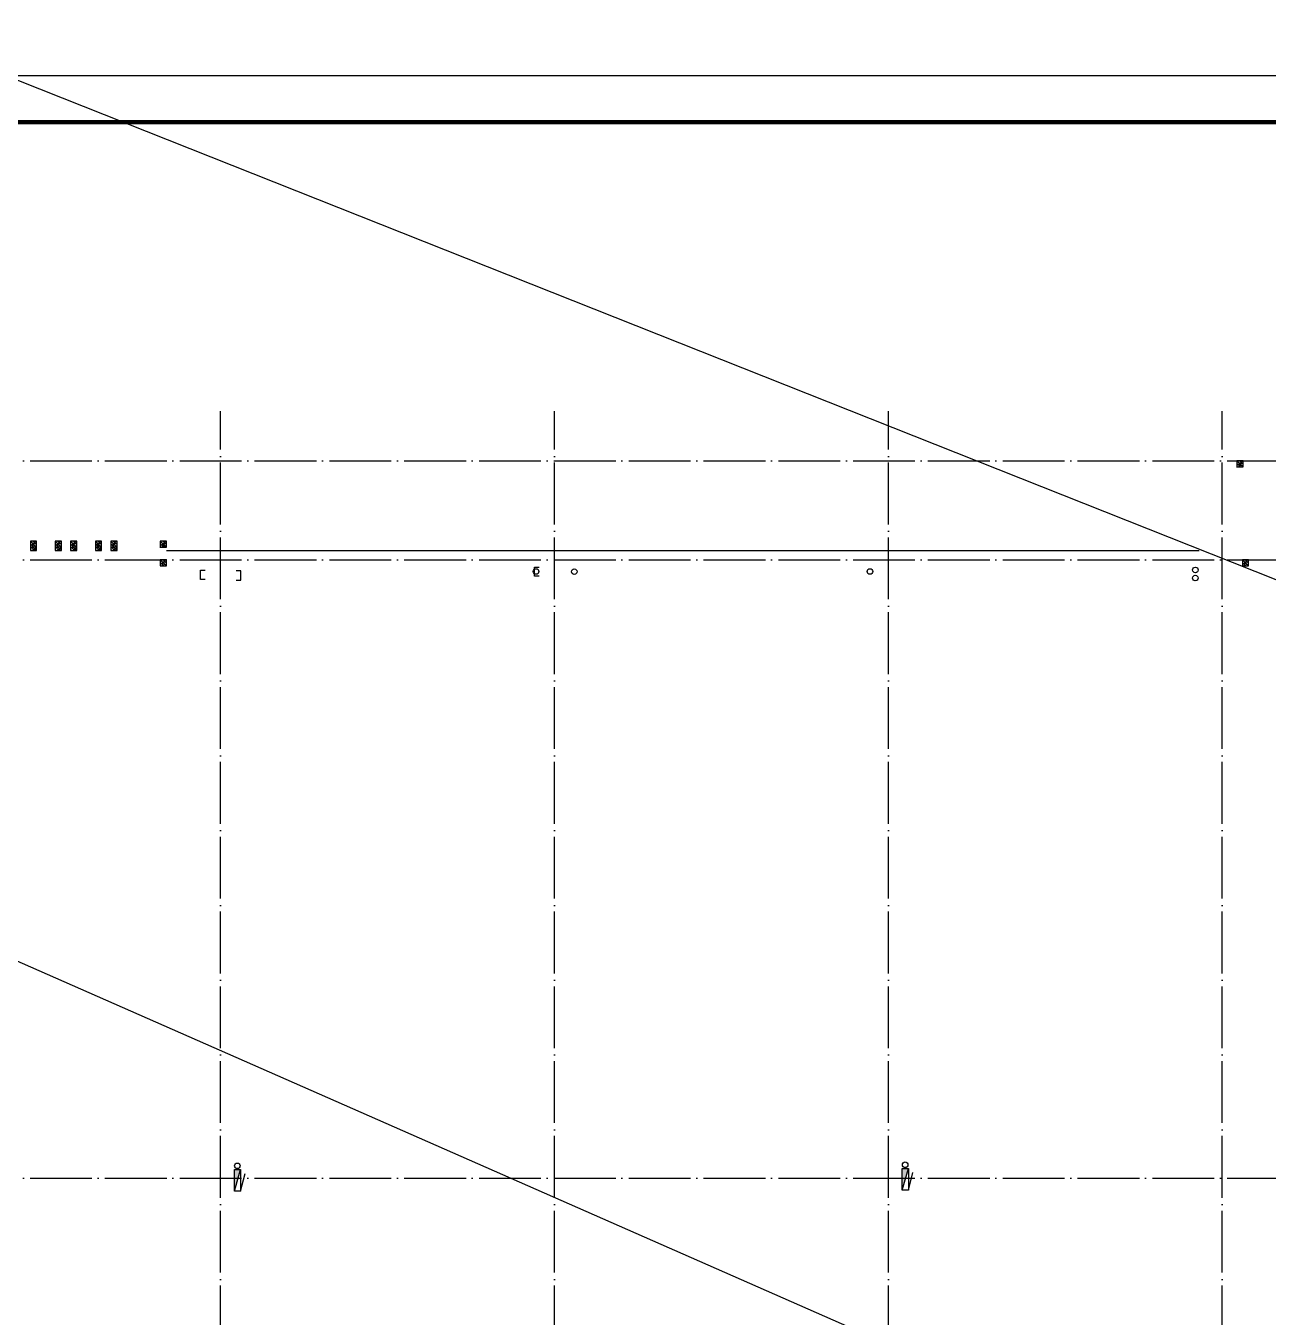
# Model space of a CAD drawing. Extents: x 6843040 to 15500510, y -6507076 to -4940511.
# Drawn here: x 8382962 to 8423146, y -5515002 to -5473236 of the extents above; entities that cross this region are included whole.
import ezdxf

# ---------------------------------------------------------------- set-up
doc = ezdxf.new("R2010")
doc.units = 0
doc.header["$LTSCALE"] = 1000
doc.header["$MEASUREMENT"] = 0
doc.linetypes.add('DOTE', pattern=[2.42, 2, -0.2, 0.02, -0.2])
for name, color, linetype in [('COLUMN', 10, 'Continuous'), ('DOTE', 8, 'DOTE'), ('EQUIP_消火栓', 7, 'Continuous'), ('FLOOR', 9, 'Continuous'), ('plan-1', 40, 'Continuous'), ('PUB_HATCH', 8, 'Continuous'), ('PUB_TITLE', 4, 'Continuous'), ('S_SURFACE', 6, 'Continuous'), ('VPIPE-消防', 1, 'Continuous'), ('VPIPE-雨水', 4, 'Continuous'), ('建筑细线', 5, 'Continuous')]:
    doc.layers.add(name, color=color, linetype=linetype)
doc.layers.add('DIM_MODI', color=6, linetype='Continuous', plot=False)

# ---------------------------------------------------------------- blocks, each defined once
blk = doc.blocks.new('3~4构造柱')
at = {"layer": 'PUB_HATCH'}
h = blk.add_hatch(dxfattribs=at)
h.set_pattern_fill('钢筋混凝土', color=256, scale=25, angle=90, style=0)
h.set_pattern_definition([(134.999998, (-1387900.3, 15392.63), (-44.194175, -44.194172), []), (140, (-1387900.3, 15392.63), (15.68804, 179.315045), [18.75, -206.25]), (85, (-1387900.3, 15392.63), (-188.048035, -34.68783), [15, -165]), (190.4514, (-1387899, 15407.57), (-172.35988, 144.62735), [15.93505, -175.28553]), (136.1842, (-1387950.3, 15392.63), (41.37976, 266.81026), [28.125, -309.375]), (186.6356, (-1387946.85, 15414.86), (-243.52946, 233.66568), [23.90257, -262.92825]), (81.1842, (-1387950.3, 15392.63), (-243.52964, 233.6655), [22.5, -247.5]), (111, (-1387937.8, 15417.63), (100.65473, 149.22676), [18.75, -206.25]), (56, (-1387937.8, 15417.63), (-181.28751, 60.82884), [15, -165]), (161.4514, (-1387929.41, 15430.07), (-80.63262, 210.05566), [15.93505, -175.28553]), (127.499998, (-1387900.3, 15392.63), (-83.223463, 3.039967), [0, -163, 0, -167.5, 0, -165.625]), (97.499998, (-1387900.3, 15392.63), (-98.602926, 65.767388), [0, -95.5, 0, -159.25, 0, -63.125]), (57.499998, (-1387900.3, 15336.88), (5.638722, 133.455609), [0, -62.5, 0, -195, 0, -258.75]), (47.499998, (-1387900.3, 15311.88), (-25.02624, 145.796543), [0, -81.25, 0, -129.5, 0, -183.75])])
edge = h.paths.add_edge_path()
edge.add_line((-1081484, 282874), (-1081684, 282874))
edge.add_line((-1081484, 282874), (-1081484, 283074))
edge.add_line((-1081484, 283074), (-1081684, 283074))
edge.add_line((-1081684, 283074), (-1081684, 282874))
h = blk.add_hatch(dxfattribs=at)
h.set_pattern_fill('钢筋混凝土', color=256, scale=25, angle=90, style=0)
h.set_pattern_definition([(134.999998, (-1426925.307, 12792.64), (-44.194175, -44.194172), []), (140, (-1426925.3, 12792.64), (15.68804, 179.315045), [18.75, -206.25]), (85, (-1426925.3, 12792.64), (-188.048035, -34.68783), [15, -165]), (190.4514, (-1426924, 12807.58), (-172.35988, 144.62735), [15.93505, -175.28553]), (136.1842, (-1426975.3, 12792.64), (41.37976, 266.81026), [28.125, -309.375]), (186.6356, (-1426971.86, 12814.87), (-243.52946, 233.66568), [23.90257, -262.92825]), (81.1842, (-1426975.3, 12792.64), (-243.52964, 233.6655), [22.5, -247.5]), (111, (-1426962.8, 12817.64), (100.65473, 149.22676), [18.75, -206.25]), (56, (-1426962.8, 12817.64), (-181.28751, 60.82884), [15, -165]), (161.4514, (-1426954.42, 12830.07), (-80.63262, 210.05566), [15.93505, -175.28553]), (127.499998, (-1426925.307, 12792.64), (-83.223463, 3.039967), [0, -163, 0, -167.5, 0, -165.625]), (97.499998, (-1426925.31, 12792.64), (-98.602926, 65.767388), [0, -95.5, 0, -159.25, 0, -63.125]), (57.499998, (-1426925.31, 12736.89), (5.638722, 133.455609), [0, -62.5, 0, -195, 0, -258.75]), (47.499998, (-1426925.31, 12711.89), (-25.02624, 145.796543), [0, -81.25, 0, -129.5, 0, -183.75])])
edge = h.paths.add_edge_path()
edge.add_line((-1120509, 280174), (-1120709, 280174))
edge.add_line((-1120509, 280174), (-1120509, 280474))
edge.add_line((-1120509, 280474), (-1120709, 280474))
edge.add_line((-1120709, 280474), (-1120709, 280174))
h = blk.add_hatch(dxfattribs=at)
h.set_pattern_fill('钢筋混凝土', color=256, scale=25, angle=90, style=0)
h.set_pattern_definition([(134.999998, (-1426125.305, 12792.64), (-44.194175, -44.194172), []), (140, (-1426125.3, 12792.64), (15.68804, 179.315045), [18.75, -206.25]), (85, (-1426125.3, 12792.64), (-188.048035, -34.68783), [15, -165]), (190.4514, (-1426124, 12807.58), (-172.35988, 144.62735), [15.93505, -175.28553]), (136.1842, (-1426175.3, 12792.64), (41.37976, 266.81026), [28.125, -309.375]), (186.6356, (-1426171.86, 12814.87), (-243.52946, 233.66568), [23.90257, -262.92825]), (81.1842, (-1426175.3, 12792.64), (-243.52964, 233.6655), [22.5, -247.5]), (111, (-1426162.8, 12817.64), (100.65473, 149.22676), [18.75, -206.25]), (56, (-1426162.8, 12817.64), (-181.28751, 60.82884), [15, -165]), (161.4514, (-1426154.42, 12830.07), (-80.63262, 210.05566), [15.93505, -175.28553]), (127.499998, (-1426125.305, 12792.64), (-83.223463, 3.039967), [0, -163, 0, -167.5, 0, -165.625]), (97.499998, (-1426125.305, 12792.64), (-98.602926, 65.767388), [0, -95.5, 0, -159.25, 0, -63.125]), (57.499998, (-1426125.305, 12736.89), (5.638722, 133.455609), [0, -62.5, 0, -195, 0, -258.75]), (47.499998, (-1426125.3, 12711.89), (-25.02624, 145.796543), [0, -81.25, 0, -129.5, 0, -183.75])])
edge = h.paths.add_edge_path()
edge.add_line((-1119709, 280174), (-1119909, 280174))
edge.add_line((-1119709, 280174), (-1119709, 280474))
edge.add_line((-1119709, 280474), (-1119909, 280474))
edge.add_line((-1119909, 280474), (-1119909, 280174))
h = blk.add_hatch(dxfattribs=at)
h.set_pattern_fill('钢筋混凝土', color=256, scale=25, angle=90, style=0)
h.set_pattern_definition([(134.999998, (-1425625.305, 12792.64), (-44.194175, -44.194172), []), (140, (-1425625.3, 12792.64), (15.68804, 179.315045), [18.75, -206.25]), (85, (-1425625.3, 12792.64), (-188.048035, -34.68783), [15, -165]), (190.4514, (-1425624, 12807.58), (-172.35988, 144.62735), [15.93505, -175.28553]), (136.1842, (-1425675.3, 12792.64), (41.37976, 266.81026), [28.125, -309.375]), (186.6356, (-1425671.86, 12814.87), (-243.52946, 233.66568), [23.90257, -262.92825]), (81.1842, (-1425675.3, 12792.64), (-243.52964, 233.6655), [22.5, -247.5]), (111, (-1425662.8, 12817.64), (100.65473, 149.22676), [18.75, -206.25]), (56, (-1425662.8, 12817.64), (-181.28751, 60.82884), [15, -165]), (161.4514, (-1425654.42, 12830.07), (-80.63262, 210.05566), [15.93505, -175.28553]), (127.499998, (-1425625.305, 12792.64), (-83.223463, 3.039967), [0, -163, 0, -167.5, 0, -165.625]), (97.499998, (-1425625.305, 12792.64), (-98.602926, 65.767388), [0, -95.5, 0, -159.25, 0, -63.125]), (57.499998, (-1425625.305, 12736.89), (5.638722, 133.455609), [0, -62.5, 0, -195, 0, -258.75]), (47.499998, (-1425625.3, 12711.89), (-25.02624, 145.796543), [0, -81.25, 0, -129.5, 0, -183.75])])
edge = h.paths.add_edge_path()
edge.add_line((-1119209, 280174), (-1119409, 280174))
edge.add_line((-1119209, 280174), (-1119209, 280474))
edge.add_line((-1119209, 280474), (-1119409, 280474))
edge.add_line((-1119409, 280474), (-1119409, 280174))
h = blk.add_hatch(dxfattribs=at)
h.set_pattern_fill('钢筋混凝土', color=256, scale=25, angle=90, style=0)
h.set_pattern_definition([(134.999998, (-1424825.305, 12792.64), (-44.194175, -44.194172), []), (140, (-1424825.3, 12792.64), (15.68804, 179.315045), [18.75, -206.25]), (85, (-1424825.3, 12792.64), (-188.048035, -34.68783), [15, -165]), (190.4514, (-1424824, 12807.58), (-172.35988, 144.62735), [15.93505, -175.28553]), (136.1842, (-1424875.3, 12792.64), (41.37976, 266.81026), [28.125, -309.375]), (186.6356, (-1424871.86, 12814.87), (-243.52946, 233.66568), [23.90257, -262.92825]), (81.1842, (-1424875.3, 12792.64), (-243.52964, 233.6655), [22.5, -247.5]), (111, (-1424862.8, 12817.64), (100.65473, 149.22676), [18.75, -206.25]), (56, (-1424862.8, 12817.64), (-181.28751, 60.82884), [15, -165]), (161.4514, (-1424854.42, 12830.07), (-80.63262, 210.05566), [15.93505, -175.28553]), (127.499998, (-1424825.305, 12792.64), (-83.223463, 3.039967), [0, -163, 0, -167.5, 0, -165.625]), (97.499998, (-1424825.305, 12792.64), (-98.602926, 65.767388), [0, -95.5, 0, -159.25, 0, -63.125]), (57.499998, (-1424825.305, 12736.89), (5.638722, 133.455609), [0, -62.5, 0, -195, 0, -258.75]), (47.499998, (-1424825.3, 12711.89), (-25.02624, 145.796543), [0, -81.25, 0, -129.5, 0, -183.75])])
edge = h.paths.add_edge_path()
edge.add_line((-1118409, 280174), (-1118609, 280174))
edge.add_line((-1118409, 280174), (-1118409, 280474))
edge.add_line((-1118409, 280474), (-1118609, 280474))
edge.add_line((-1118609, 280474), (-1118609, 280174))
h = blk.add_hatch(dxfattribs=at)
h.set_pattern_fill('钢筋混凝土', color=256, scale=25, angle=90, style=0)
h.set_pattern_definition([(134.999998, (-1424325.305, 12792.64), (-44.194175, -44.194172), []), (140, (-1424325.3, 12792.64), (15.68804, 179.315045), [18.75, -206.25]), (85, (-1424325.3, 12792.64), (-188.048035, -34.68783), [15, -165]), (190.4514, (-1424324, 12807.58), (-172.35988, 144.62735), [15.93505, -175.28553]), (136.1842, (-1424375.3, 12792.64), (41.37976, 266.81026), [28.125, -309.375]), (186.6356, (-1424371.86, 12814.87), (-243.52946, 233.66568), [23.90257, -262.92825]), (81.1842, (-1424375.3, 12792.64), (-243.52964, 233.6655), [22.5, -247.5]), (111, (-1424362.8, 12817.64), (100.65473, 149.22676), [18.75, -206.25]), (56, (-1424362.8, 12817.64), (-181.28751, 60.82884), [15, -165]), (161.4514, (-1424354.42, 12830.07), (-80.63262, 210.05566), [15.93505, -175.28553]), (127.499998, (-1424325.305, 12792.64), (-83.223463, 3.039967), [0, -163, 0, -167.5, 0, -165.625]), (97.499998, (-1424325.305, 12792.64), (-98.602926, 65.767388), [0, -95.5, 0, -159.25, 0, -63.125]), (57.499998, (-1424325.305, 12736.89), (5.638722, 133.455609), [0, -62.5, 0, -195, 0, -258.75]), (47.499998, (-1424325.3, 12711.89), (-25.02624, 145.796543), [0, -81.25, 0, -129.5, 0, -183.75])])
edge = h.paths.add_edge_path()
edge.add_line((-1117909, 280174), (-1118109, 280174))
edge.add_line((-1117909, 280174), (-1117909, 280474))
edge.add_line((-1117909, 280474), (-1118109, 280474))
edge.add_line((-1118109, 280474), (-1118109, 280174))
h = blk.add_hatch(dxfattribs=at)
h.set_pattern_fill('钢筋混凝土', color=256, scale=25, angle=90, style=0)
h.set_pattern_definition([(134.999998, (-1422725.307, 12792.64), (-44.194175, -44.194172), []), (140, (-1422725.3, 12792.64), (15.68804, 179.315045), [18.75, -206.25]), (85, (-1422725.3, 12792.64), (-188.048035, -34.68783), [15, -165]), (190.4514, (-1422724, 12807.58), (-172.35988, 144.62735), [15.93505, -175.28553]), (136.1842, (-1422775.3, 12792.64), (41.37976, 266.81026), [28.125, -309.375]), (186.6356, (-1422771.86, 12814.87), (-243.52946, 233.66568), [23.90257, -262.92825]), (81.1842, (-1422775.3, 12792.64), (-243.52964, 233.6655), [22.5, -247.5]), (111, (-1422762.8, 12817.64), (100.65473, 149.22676), [18.75, -206.25]), (56, (-1422762.8, 12817.64), (-181.28751, 60.82884), [15, -165]), (161.4514, (-1422754.42, 12830.07), (-80.63262, 210.05566), [15.93505, -175.28553]), (127.499998, (-1422725.307, 12792.64), (-83.223463, 3.039967), [0, -163, 0, -167.5, 0, -165.625]), (97.499998, (-1422725.31, 12792.64), (-98.602926, 65.767388), [0, -95.5, 0, -159.25, 0, -63.125]), (57.499998, (-1422725.31, 12736.89), (5.638722, 133.455609), [0, -62.5, 0, -195, 0, -258.75]), (47.499998, (-1422725.31, 12711.89), (-25.02624, 145.796543), [0, -81.25, 0, -129.5, 0, -183.75])])
edge = h.paths.add_edge_path()
edge.add_line((-1116309, 280274), (-1116509, 280274))
edge.add_line((-1116309, 280274), (-1116309, 280474))
edge.add_line((-1116309, 280474), (-1116509, 280474))
edge.add_line((-1116509, 280474), (-1116509, 280274))
h = blk.add_hatch(dxfattribs=at)
h.set_pattern_fill('钢筋混凝土', color=256, scale=25, angle=90, style=0)
h.set_pattern_definition([(134.999998, (-1422725.307, 12192.64), (-44.194175, -44.194172), []), (140, (-1422725.3, 12192.64), (15.68804, 179.315045), [18.75, -206.25]), (85, (-1422725.3, 12192.64), (-188.048035, -34.68783), [15, -165]), (190.4514, (-1422724, 12207.58), (-172.35988, 144.62735), [15.93505, -175.28553]), (136.1842, (-1422775.3, 12192.64), (41.37976, 266.81026), [28.125, -309.375]), (186.6356, (-1422771.86, 12214.87), (-243.52946, 233.66568), [23.90257, -262.92825]), (81.1842, (-1422775.3, 12192.64), (-243.52964, 233.6655), [22.5, -247.5]), (111, (-1422762.8, 12217.64), (100.65473, 149.22676), [18.75, -206.25]), (56, (-1422762.8, 12217.64), (-181.28751, 60.82884), [15, -165]), (161.4514, (-1422754.42, 12230.07), (-80.63262, 210.05566), [15.93505, -175.28553]), (127.499998, (-1422725.307, 12192.64), (-83.223463, 3.039967), [0, -163, 0, -167.5, 0, -165.625]), (97.499998, (-1422725.31, 12192.64), (-98.602926, 65.767388), [0, -95.5, 0, -159.25, 0, -63.125]), (57.499998, (-1422725.31, 12136.89), (5.638722, 133.455609), [0, -62.5, 0, -195, 0, -258.75]), (47.499998, (-1422725.31, 12111.89), (-25.02624, 145.796543), [0, -81.25, 0, -129.5, 0, -183.75])])
edge = h.paths.add_edge_path()
edge.add_line((-1116309, 279674), (-1116509, 279674))
edge.add_line((-1116309, 279674), (-1116309, 279874))
edge.add_line((-1116309, 279874), (-1116509, 279874))
edge.add_line((-1116509, 279874), (-1116509, 279674))
h = blk.add_hatch(dxfattribs=at)
h.set_pattern_fill('钢筋混凝土', color=256, scale=25, angle=90, style=0)
h.set_pattern_definition([(134.999998, (-1387725.294, 12192.64), (-44.194175, -44.194172), []), (140, (-1387725.3, 12192.64), (15.68804, 179.315045), [18.75, -206.25]), (85, (-1387725.3, 12192.64), (-188.048035, -34.68783), [15, -165]), (190.4514, (-1387723.99, 12207.58), (-172.35988, 144.62735), [15.93505, -175.28553]), (136.1842, (-1387775.3, 12192.64), (41.37976, 266.81026), [28.125, -309.375]), (186.6356, (-1387771.85, 12214.87), (-243.52946, 233.66568), [23.90257, -262.92825]), (81.1842, (-1387775.3, 12192.64), (-243.52964, 233.6655), [22.5, -247.5]), (111, (-1387762.8, 12217.64), (100.65473, 149.22676), [18.75, -206.25]), (56, (-1387762.8, 12217.64), (-181.28751, 60.82884), [15, -165]), (161.4514, (-1387754.4, 12230.07), (-80.63262, 210.05566), [15.93505, -175.28553]), (127.499998, (-1387725.294, 12192.64), (-83.223463, 3.039967), [0, -163, 0, -167.5, 0, -165.625]), (97.499998, (-1387725.29, 12192.64), (-98.602926, 65.767388), [0, -95.5, 0, -159.25, 0, -63.125]), (57.499998, (-1387725.294, 12136.89), (5.638722, 133.455609), [0, -62.5, 0, -195, 0, -258.75]), (47.499998, (-1387725.29, 12111.89), (-25.02624, 145.796543), [0, -81.25, 0, -129.5, 0, -183.75])])
edge = h.paths.add_edge_path()
edge.add_line((-1081309, 279674), (-1081509, 279674))
edge.add_line((-1081309, 279674), (-1081309, 279874))
edge.add_line((-1081309, 279874), (-1081509, 279874))
edge.add_line((-1081509, 279874), (-1081509, 279674))
at = {"layer": 'COLUMN'}
for points in [[(-1081684, 282874), (-1081484, 282874), (-1081484, 283074), (-1081684, 283074)], [(-1120709, 280174), (-1120509, 280174), (-1120509, 280474), (-1120709, 280474)], [(-1119909, 280174), (-1119709, 280174), (-1119709, 280474), (-1119909, 280474)], [(-1119409, 280174), (-1119209, 280174), (-1119209, 280474), (-1119409, 280474)], [(-1118609, 280174), (-1118409, 280174), (-1118409, 280474), (-1118609, 280474)], [(-1118109, 280174), (-1117909, 280174), (-1117909, 280474), (-1118109, 280474)], [(-1116509, 280274), (-1116309, 280274), (-1116309, 280474), (-1116509, 280474)], [(-1116509, 279674), (-1116309, 279674), (-1116309, 279874), (-1116509, 279874)], [(-1081509, 279674), (-1081309, 279674), (-1081309, 279874), (-1081509, 279874)]]:
    blk.add_lwpolyline(points, close=True, dxfattribs=at)
blk = doc.blocks.new('$TWTSYS$00000508')
for p, q in [((-0.5, 0.5), (0.324, 1.224)), ((-0.5, 0.5), (-0.5, -0.5)), ((-0.5, -0.5), (0.5, 0.5)), ((0.5, 0.5), (-0.5, 0.5)), ((0.5, -0.5), (0.5, 0.5)), ((-0.5, -0.5), (0.5, -0.5))]:
    blk.add_line(p, q)
blk.add_solid([(0.5, -0.5), (0.5, 0.5), (-0.5, -0.5)])
blk = doc.blocks.new('三、四层排水消防0922')
at = {"layer": 'VPIPE-消防'}
for centre in [(8389803, -5510108), (8411403, -5510073)]:
    blk.add_circle(centre, 90, dxfattribs=at)
at = {"layer": 'VPIPE-雨水'}
for centre in [(8399465, -5490884), (8400701, -5490891), (8410265, -5490884), (8420789, -5491096), (8420792, -5490835)]:
    blk.add_circle(centre, 90, dxfattribs=at)
at = {"layer": 'EQUIP_消火栓', "xscale": 700, "yscale": -200, "zscale": 700, "rotation": 90.00000500895635}
for p in [(8389808, -5510580), (8411408, -5510545)]:
    blk.add_blockref('$TWTSYS$00000508', p, dxfattribs=at)

msp = doc.modelspace()

# ---------------------------------------------------------------- linework, layer by layer
at = {"layer": 'DIM_MODI'}
for points in [[(8687163.4, -5495427.7), (7717926.7, -5211216.4), (8434182.2, -5495427.7)], [(8434264.1, -5526170.8), (7717926.7, -5211216.4), (8434182.3, -5544303.1)]]:
    msp.add_lwpolyline(points, dxfattribs=at)
at = {"layer": 'DOTE'}
for p, q in [((8389261.7, -5554702), (8389261.7, -5485702.5)), ((8400061.7, -5554702), (8400061.7, -5485702.5)), ((8410861.7, -5554702), (8410861.7, -5485702.5)), ((8421661.7, -5554702), (8421661.7, -5485702.5)), ((8366161.7, -5487302), (8498261.7, -5487302)), ((8366161.7, -5490502), (8498261.7, -5490502)), ((8366161.7, -5510502), (8498261.7, -5510502))]:
    msp.add_line(p, q, dxfattribs=at)
at = {"layer": 'FLOOR'}
msp.add_lwpolyline([(8387511.7, -5490202), (8420911.7, -5490202)], dxfattribs=at)
at = {"layer": 'PUB_TITLE'}
msp.add_lwpolyline([(8344931.8, -5601001.4), (8523281.8, -5601001.4), (8523281.8, -5474851.4), (8344931.8, -5474851.4)], close=True, dxfattribs=at)
at = {"layer": 'PUB_TITLE', "const_width": 150}
msp.add_lwpolyline([(8348681.8, -5599501.4), (8521781.8, -5599501.4), (8521781.8, -5476351.4), (8348681.8, -5476351.4)], close=True, dxfattribs=at)
at = {"layer": 'S_SURFACE'}
for points in [[(8388761.7, -5491143.2), (8388611.7, -5491143.2), (8388611.7, -5490843.2), (8388761.7, -5490843.2)], [(8389761.7, -5491165.3), (8389911.7, -5491165.3), (8389911.7, -5490865.3), (8389761.7, -5490865.3)], [(8399561.7, -5491039.2), (8399411.7, -5491039.2), (8399411.7, -5490739.2), (8399561.7, -5490739.2)]]:
    msp.add_lwpolyline(points, dxfattribs=at)

# ---------------------------------------------------------------- block references
at = {"layer": 'plan-1'}
msp.add_blockref('三、四层排水消防0922', (0, 0), dxfattribs=at)
at = {"layer": '建筑细线'}
msp.add_blockref('3~4构造柱', (9503820.7, -5770376.6), dxfattribs=at)

doc.saveas('drawing.dxf')
